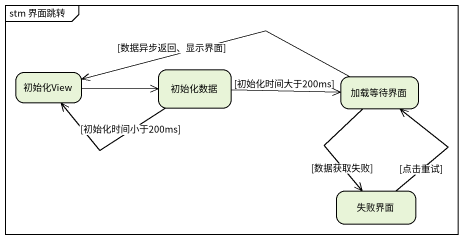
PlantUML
@startuml
mainframe stm 界面跳转
hide empty description
state 初始化View
state 初始化数据
state 加载等待界面
state 失败界面
初始化View -right-> 初始化数据
初始化数据 -left-> 初始化View : [初始化时间小于200ms]
初始化数据 -right-> 加载等待界面 : [初始化时间大于200ms]
加载等待界面 -left-> 初始化View : [数据异步返回、显示界面]
加载等待界面 --> 失败界面 : [数据获取失败]
失败界面 -up-> 加载等待界面 : [点击重试]
@enduml
